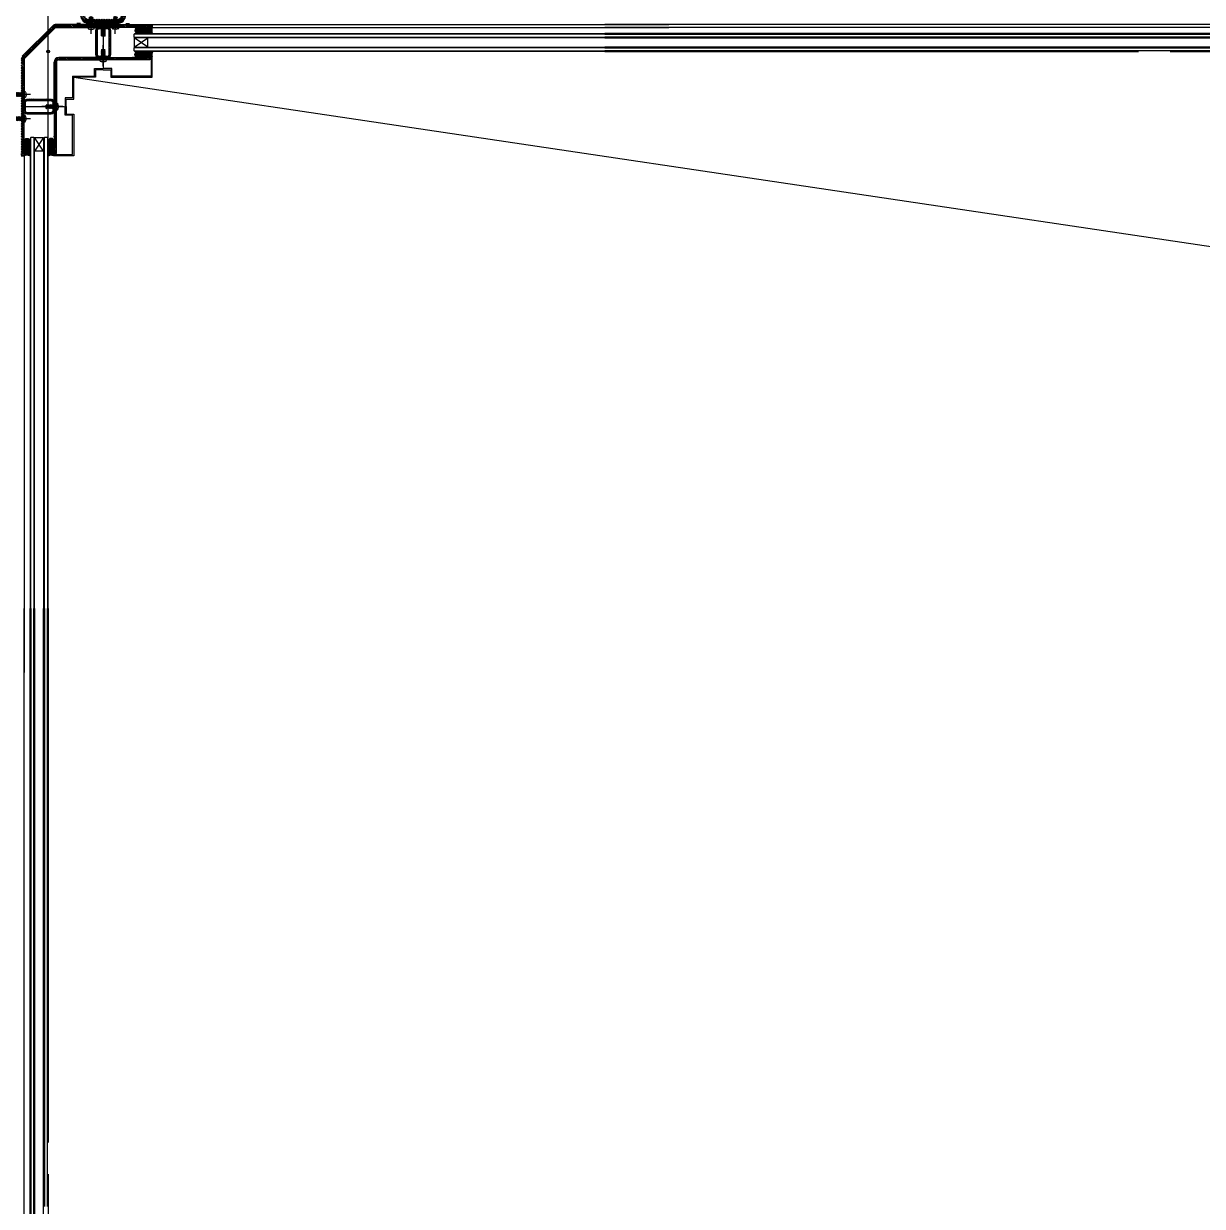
# Model space of a CAD drawing. Extents: x -163002 to 22103, y -103500 to 51643.
# Drawn here: x -131270 to -129707, y 33008 to 34575 of the extents above; entities that cross this region are included whole.
import ezdxf

# ---------------------------------------------------------------- set-up
doc = ezdxf.new("R2010")
doc.units = 0
doc.header["$LTSCALE"] = 1000
doc.header["$MEASUREMENT"] = 0
doc.linetypes.add('s2113a$0$CENTER', pattern=[2, 1.25, -0.25, 0.25, -0.25])
doc.layers.get('0').update_dxf_attribs({"linetype": 'CONTINUOUS'})
for name, color, linetype in [('s2113a$0$2', 7, 'CONTINUOUS'), ('s2113a$0$5', 5, 's2113a$0$CENTER'), ('s2113a$0$glass-p', 1, 'CONTINUOUS'), ('s2113a$0$txt1', 4, 'CONTINUOUS')]:
    doc.layers.add(name, color=color, linetype=linetype)
pattern_1 = [(135, (-46969.732, 69792.0508), (-1.68379802, -1.68379802), []), (135, (-46969.732, 69793.1734), (-1.68379802, -1.68379802), [])]
pattern_2 = [(135, (-50792.686, 67977.8583), (-1.122532015, -1.122532015), []), (225, (-50792.686, 67977.8583), (1.122532015, -1.122532015), [])]
pattern_3 = [(135, (-164677.6526, -45907.1083), (1.122532015, 1.122532015), []), (45, (-164677.6526, -45907.1083), (1.122532015, -1.122532015), [])]

# ---------------------------------------------------------------- blocks, each defined once
blk = doc.blocks.new('s2113a$0$4.5')
at = {"layer": 's2113a$0$2'}
for p, q in [((-226399.3, -193295.2), (-226399.5, -193295.4)), ((-226399.5, -193295.4), (-226397.7, -193295.2)), ((-226398.9, -193295.9), (-226399.5, -193295.4)), ((-226399.5, -193296.4), (-226395, -193295.9)), ((-226398.9, -193295.9), (-226399.5, -193296.4)), ((-226398.9, -193296.9), (-226399.5, -193296.4)), ((-226399.5, -193297.4), (-226395, -193296.9)), ((-226398.9, -193296.9), (-226399.5, -193297.4)), ((-226399.3, -193295.2), (-226395.3, -193295.2)), ((-226398.9, -193295.9), (-226398.2, -193295.8)), ((-226398.9, -193296.9), (-226398.2, -193296.8)), ((-226396.2, -193295.6), (-226395.6, -193295.5)), ((-226396.2, -193296.6), (-226395.6, -193296.5)), ((-226395.6, -193295.5), (-226395.3, -193295.2)), ((-226395.6, -193295.5), (-226395, -193295.9)), ((-226395.6, -193296.5), (-226395, -193295.9)), ((-226395.6, -193296.5), (-226395, -193296.9)), ((-226395.6, -193297.5), (-226395, -193296.9)), ((-226401.2, -193307.2), (-226401.2, -193307.7)), ((-226393.2, -193307.2), (-226401.2, -193307.2)), ((-226398.9, -193297.9), (-226399.5, -193297.4)), ((-226399.5, -193298.4), (-226395, -193297.9)), ((-226398.9, -193297.9), (-226399.5, -193298.4)), ((-226398.9, -193298.9), (-226399.5, -193298.4)), ((-226399.5, -193299.4), (-226395, -193298.9)), ((-226398.9, -193298.9), (-226399.5, -193299.4)), ((-226398.9, -193299.9), (-226399.5, -193299.4)), ((-226399.5, -193300.4), (-226395, -193299.9)), ((-226398.9, -193299.9), (-226399.5, -193300.4)), ((-226398.9, -193300.9), (-226399.5, -193300.4)), ((-226399.5, -193301.4), (-226395, -193300.9)), ((-226398.9, -193300.9), (-226399.5, -193301.4)), ((-226398.9, -193301.9), (-226399.5, -193301.4)), ((-226399.5, -193302.4), (-226395, -193301.9)), ((-226398.9, -193301.9), (-226399.5, -193302.4)), ((-226398.9, -193302.9), (-226399.5, -193302.4)), ((-226399.5, -193303.4), (-226395, -193302.9)), ((-226398.9, -193302.9), (-226399.5, -193303.4)), ((-226398.9, -193303.9), (-226399.5, -193303.4)), ((-226399.5, -193304.4), (-226395, -193303.9)), ((-226398.9, -193303.9), (-226399.5, -193304.4)), ((-226398.9, -193304.9), (-226399.5, -193304.4)), ((-226399.5, -193305.4), (-226395, -193304.9)), ((-226398.9, -193304.9), (-226399.5, -193305.4)), ((-226398.9, -193305.9), (-226399.5, -193305.4)), ((-226399.5, -193306.4), (-226395, -193305.9)), ((-226398.9, -193305.9), (-226399.5, -193306.4)), ((-226398.9, -193306.9), (-226399.5, -193306.4)), ((-226398.9, -193306.9), (-226399.3, -193307.2)), ((-226398.9, -193297.9), (-226398.2, -193297.8)), ((-226398.9, -193298.9), (-226398.2, -193298.8)), ((-226398.9, -193299.9), (-226398.2, -193299.8)), ((-226398.9, -193300.9), (-226398.2, -193300.8)), ((-226398.9, -193301.9), (-226398.2, -193301.8)), ((-226398.9, -193302.9), (-226398.2, -193302.8)), ((-226398.9, -193303.9), (-226398.2, -193303.8)), ((-226398.9, -193304.9), (-226398.2, -193304.8)), ((-226398.9, -193305.9), (-226398.2, -193305.8)), ((-226398.9, -193306.9), (-226398.2, -193306.8)), ((-226397.8, -193309.2), (-226396.6, -193309.2)), ((-226397.8, -193309.2), (-226397.8, -193309.7)), ((-226397.7, -193307.2), (-226395, -193306.9)), ((-226396.6, -193309.2), (-226396.6, -193309.7)), ((-226396.2, -193297.6), (-226395.6, -193297.5)), ((-226396.2, -193298.6), (-226395.6, -193298.5)), ((-226396.2, -193299.6), (-226395.6, -193299.5)), ((-226396.2, -193300.6), (-226395.6, -193300.5)), ((-226396.2, -193301.6), (-226395.6, -193301.5)), ((-226396.2, -193302.6), (-226395.6, -193302.5)), ((-226396.2, -193303.6), (-226395.6, -193303.5)), ((-226396.2, -193304.6), (-226395.6, -193304.5)), ((-226396.2, -193305.6), (-226395.6, -193305.5)), ((-226396.2, -193306.6), (-226395.6, -193306.5)), ((-226395.6, -193297.5), (-226395, -193297.9)), ((-226395.6, -193298.5), (-226395, -193297.9)), ((-226395.6, -193298.5), (-226395, -193298.9)), ((-226395.6, -193299.5), (-226395, -193298.9)), ((-226395.6, -193299.5), (-226395, -193299.9)), ((-226395.6, -193300.5), (-226395, -193299.9)), ((-226395.6, -193300.5), (-226395, -193300.9)), ((-226395.6, -193301.5), (-226395, -193300.9)), ((-226395.6, -193301.5), (-226395, -193301.9)), ((-226395.6, -193302.5), (-226395, -193301.9)), ((-226395.6, -193302.5), (-226395, -193302.9)), ((-226395.6, -193303.5), (-226395, -193302.9)), ((-226395.6, -193303.5), (-226395, -193303.9)), ((-226395.6, -193304.5), (-226395, -193303.9)), ((-226395.6, -193304.5), (-226395, -193304.9)), ((-226395.6, -193305.5), (-226395, -193304.9)), ((-226395.6, -193305.5), (-226395, -193305.9)), ((-226395.6, -193306.5), (-226395, -193305.9)), ((-226395.6, -193306.5), (-226395, -193306.9)), ((-226395.3, -193307.2), (-226395, -193306.9)), ((-226393.2, -193307.2), (-226393.2, -193307.7))]:
    blk.add_line(p, q, dxfattribs=at)
for centre, radius, start, end in [((-226399.5, -193307.5), 1.76, 188.6412, 243.4927), ((-226397.2, -193302.6), 7.08, 244.5235, 265.1216), ((-226397.2, -193302.6), 7.08, 274.8444, 295.4426), ((-226395, -193307.5), 1.76, 296.4734, 351.3249)]:
    blk.add_arc(centre, radius, start, end, dxfattribs=at)
at = {"layer": 's2113a$0$5', "color": 2}
blk.add_line((-226397.2, -193314.7), (-226397.2, -193290), dxfattribs=at)
blk = doc.blocks.new('s2113a$0$M5P-12')
at = {"layer": 's2113a$0$2'}
for p, q in [((364.5, 386.3), (368, 386.3)), ((364.5, 385.8), (364.5, 386.3)), ((364.5, 385.8), (368, 385.8)), ((364.5, 385.8), (366.2, 384.5)), ((370.7, 384.5), (366.2, 384)), ((370.7, 384.5), (366.2, 384.5)), ((366.2, 384), (366.2, 384.5)), ((368.9, 384.3), (366.2, 384)), ((366.6, 383.5), (366.2, 384)), ((370.7, 383.5), (366.2, 383)), ((366.6, 383.5), (366.2, 383)), ((366.8, 382.5), (366.2, 383)), ((366.8, 382.5), (366.2, 382)), ((370.7, 382.5), (366.2, 382)), ((366.8, 381.5), (366.2, 382)), ((370.7, 381.5), (366.2, 381)), ((366.8, 381.5), (366.2, 381)), ((366.8, 380.5), (366.2, 381)), ((367.4, 383.6), (366.6, 383.5)), ((367.4, 383.6), (366.8, 383.5)), ((367.4, 382.6), (366.8, 382.5)), ((367.4, 381.6), (366.8, 381.5)), ((368, 385.4), (368.9, 385.4)), ((368.9, 386.3), (372.3, 386.3)), ((368.9, 385.8), (372.3, 385.8)), ((370.1, 383.9), (369.4, 383.8)), ((370.1, 383.9), (369.4, 383.8)), ((370.1, 382.9), (369.4, 382.8)), ((370.1, 381.9), (369.4, 381.8)), ((370.1, 380.9), (369.4, 380.8)), ((370.1, 383.9), (370.7, 384.5)), ((370.1, 383.9), (370.5, 384.3)), ((370.1, 383.9), (370.7, 383.5)), ((370.1, 382.9), (370.7, 383.5)), ((370.1, 382.9), (370.7, 382.5)), ((370.1, 381.9), (370.7, 382.5)), ((370.1, 381.9), (370.7, 381.5)), ((370.1, 380.9), (370.7, 381.5)), ((370.1, 380.9), (370.7, 380.5)), ((372.3, 385.8), (370.7, 384.5)), ((372.3, 385.8), (372.3, 386.3)), ((370.7, 380.5), (366.2, 380)), ((366.8, 380.5), (366.2, 380)), ((366.8, 379.5), (366.2, 380)), ((366.8, 379.5), (366.2, 379)), ((370.7, 379.5), (366.2, 379)), ((366.8, 378.5), (366.2, 379)), ((370.7, 378.5), (366.2, 378)), ((366.8, 378.5), (366.2, 378)), ((366.8, 377.5), (366.2, 378)), ((370.7, 377.5), (366.2, 377)), ((366.8, 377.5), (366.2, 377)), ((366.8, 376.5), (366.2, 377)), ((370.7, 376.5), (366.2, 376)), ((366.8, 376.5), (366.2, 376)), ((366.8, 375.5), (366.2, 376)), ((370.7, 375.5), (366.2, 375)), ((366.8, 375.5), (366.2, 375)), ((366.8, 374.5), (366.2, 375)), ((370.7, 374.5), (366.2, 374)), ((366.8, 374.5), (366.2, 374)), ((366.8, 373.5), (366.2, 374)), ((370.7, 373.5), (366.2, 373)), ((366.8, 373.5), (366.2, 373)), ((366.8, 372.5), (366.2, 373)), ((366.8, 372.5), (366.5, 372.3)), ((370.5, 372.3), (366.5, 372.3)), ((367.4, 380.6), (366.8, 380.5)), ((367.4, 379.6), (366.8, 379.5)), ((367.4, 378.6), (366.8, 378.5)), ((367.4, 377.6), (366.8, 377.5)), ((367.4, 376.6), (366.8, 376.5)), ((367.4, 375.6), (366.8, 375.5)), ((367.4, 374.6), (366.8, 374.5)), ((367.4, 373.6), (366.8, 373.5)), ((367.4, 372.6), (366.8, 372.5)), ((370.7, 372.5), (368.9, 372.3)), ((370.1, 379.9), (369.4, 379.8)), ((370.1, 378.9), (369.4, 378.8)), ((370.1, 377.9), (369.4, 377.8)), ((370.1, 376.9), (369.4, 376.8)), ((370.1, 375.9), (369.4, 375.8)), ((370.1, 374.9), (369.4, 374.8)), ((370.1, 373.9), (369.4, 373.8)), ((370.1, 372.9), (369.4, 372.8)), ((370.1, 379.9), (370.7, 380.5)), ((370.1, 379.9), (370.7, 379.5)), ((370.1, 378.9), (370.7, 379.5)), ((370.1, 378.9), (370.7, 378.5)), ((370.1, 377.9), (370.7, 378.5)), ((370.1, 377.9), (370.7, 377.5)), ((370.1, 376.9), (370.7, 377.5)), ((370.1, 376.9), (370.7, 376.5)), ((370.1, 375.9), (370.7, 376.5)), ((370.1, 375.9), (370.7, 375.5)), ((370.1, 374.9), (370.7, 375.5)), ((370.1, 374.9), (370.7, 374.5)), ((370.1, 373.9), (370.7, 374.5)), ((370.1, 373.9), (370.7, 373.5)), ((370.1, 372.9), (370.7, 373.5)), ((370.1, 372.9), (370.7, 372.5)), ((370.5, 372.3), (370.7, 372.5))]:
    blk.add_line(p, q, dxfattribs=at)
at = {"layer": 's2113a$0$5'}
for p, q in [((368, 385.4), (368, 386.3)), ((368.9, 385.4), (368.9, 386.3))]:
    blk.add_line(p, q, dxfattribs=at)
at = {"layer": 's2113a$0$5', "color": 2}
blk.add_line((368.4, 391.7), (368.4, 364.6), dxfattribs=at)
blk = doc.blocks.new('s2113a')
at = {"layer": 's2113a$0$glass-p'}
h = blk.add_hatch(dxfattribs=at)
h.set_pattern_fill('ANSI32', color=256, scale=0.25, angle=90, style=0)
h.set_pattern_definition([(135, (-50688.6815, 67657.2822), (-1.68379802, -1.68379802), []), (135, (-50688.6815, 67658.4048), (-1.68379802, -1.68379802), [])])
h.paths.add_polyline_path([(-131182.9, 34695.106, 0.41421356), (-131194.9, 34683.106), (-131194.9, 34587.106, 0.41421356), (-131182.9, 34575.106), (-131146.9, 34575.106, 0.41421356), (-131134.9, 34587.106), (-131134.9, 34683.106, 0.41421356), (-131146.9, 34695.106)])
h.paths.add_polyline_path([(-131182.9, 34581.106, -0.41421356), (-131188.9, 34587.106), (-131188.9, 34683.106, -0.41421356), (-131182.9, 34689.106), (-131146.9, 34689.106, -0.41421356), (-131140.9, 34683.106), (-131140.9, 34587.106, -0.41421356), (-131146.9, 34581.106)], flags=16)
h = blk.add_hatch(dxfattribs=at)
h.set_pattern_fill('ANSI32', color=256, scale=0.25, angle=90, style=0)
h.set_pattern_definition(pattern_1)
h.paths.add_polyline_path([(-131273.9, 34527.62), (-131273.9, 34465.106), (-131273.9, 34400.106), (-131269.9, 34400.106), (-131269.9, 34465.106), (-131269.9, 34528.449), (-131228.243, 34570.106), (-131164.9, 34570.106), (-131099.9, 34570.106), (-131099.9, 34574.106), (-131164.9, 34574.106), (-131227.415, 34574.106, 0.19891237), (-131231.657, 34572.348), (-131272.143, 34531.863, 0.19891237)])
h = blk.add_hatch(dxfattribs=at)
h.set_pattern_fill('ANSI31', color=256, scale=0.25, angle=90, style=0)
h.set_pattern_definition([(135, (-50792.6859, 67978.8583), (-0.5612660076, -0.5612660076), [])])
h.paths.add_polyline_path([(-131164.9, 34575.106), (-131164.9, 34574.106), (-131146.9, 34574.106), (-131146.9, 34575.106)])
h.paths.add_polyline_path([(-131182.9, 34575.106), (-131182.9, 34574.106), (-131164.9, 34574.106), (-131164.9, 34575.106)])
h = blk.add_hatch(dxfattribs=at)
h.set_pattern_fill('ANSI32', color=256, scale=0.25, angle=90, style=0)
h.set_pattern_definition([(135, (-50766.6829, 68148.415), (-1.68379802, -1.68379802), []), (135, (-50766.6829, 68149.5376), (-1.68379802, -1.68379802), [])])
h.paths.add_polyline_path([(-131174.9, 34534.106, 0.41421356), (-131170.9, 34530.106), (-131158.9, 34530.106, 0.41421356), (-131154.9, 34534.106), (-131154.9, 34566.106, 0.41421356), (-131158.9, 34570.106), (-131170.9, 34570.106, 0.41421356), (-131174.9, 34566.106)])
h.paths.add_polyline_path([(-131172.9, 34566.106, -0.41421356), (-131170.9, 34568.106), (-131158.9, 34568.106, -0.41421356), (-131156.9, 34566.106), (-131156.9, 34534.106, -0.41421356), (-131158.9, 34532.106), (-131170.9, 34532.106, -0.41421356), (-131172.9, 34534.106)], flags=16)
h = blk.add_hatch(dxfattribs=at)
h.set_pattern_fill('HONEY', color=256, scale=0.25, angle=180, style=0)
h.set_pattern_definition([(270, (-50792.6859, 1122.3531), (-0.6874075, -1.190625), [0.79375, -1.5875]), (150, (-50792.6859, 1122.3531), (-0.6874077464, 1.190624858), [0.79375, -1.5875]), (210, (-50792.6859, 1122.3531), (-1.3748152464, -1.42e-07), [-1.5875, 0.79375])])
edge = h.paths.add_edge_path()
edge.add_ellipse((-131117.943, 34566.106), major_axis=(4.957, 0), ratio=0.80691857, start_angle=0, end_angle=360, ccw=False)
h = blk.add_hatch(dxfattribs=at)
h.set_pattern_fill('ANSI37', color=256, scale=0.5, angle=180, style=0)
h.set_pattern_definition(pattern_2)
edge = h.paths.add_edge_path()
edge.add_arc((-131085.52, 34566.106), 14.926, 164.455131, 195.544869, ccw=False)
edge.add_line((-131099.9, 34570.106), (-131117.469, 34570.106))
edge.add_ellipse((-131117.943, 34566.106), major_axis=(4.957, 0), ratio=0.80691857, start_angle=-90, end_angle=90)
edge.add_line((-131117.469, 34562.106), (-131099.9, 34562.106))
h = blk.add_hatch(dxfattribs=at)
h.set_pattern_fill('HONEY', color=256, scale=0.25, angle=90, style=0)
h.set_pattern_definition([(90, (-50792.6859, 67977.85834), (-0.6874075, 1.190625), [0.79375, -1.5875]), (210, (-50792.6859, 67977.85834), (-0.6874077464, -1.190624858), [0.79375, -1.5875]), (150, (-50792.6859, 67977.85834), (-1.3748152464, 1.42e-07), [-1.5875, 0.79375])])
edge = h.paths.add_edge_path()
edge.add_ellipse((-131117.943, 34534.106), major_axis=(4.957, 0), ratio=0.80691857, start_angle=0, end_angle=360)
h = blk.add_hatch(dxfattribs=at)
h.set_pattern_fill('HONEY', color=256, scale=0.25, angle=180, style=0)
h.set_pattern_definition([(90, (-50792.6859, 67977.85833), (-0.6874075, 1.190625), [0.79375, -1.5875]), (210, (-50792.6859, 67977.85833), (-0.6874077464, -1.190624858), [0.79375, -1.5875]), (150, (-50792.6859, 67977.85833), (-1.3748152464, 1.423e-07), [-1.5875, 0.79375])])
edge = h.paths.add_edge_path()
edge.add_ellipse((-131117.943, 34534.106), major_axis=(4.957, 0), ratio=0.80691857, start_angle=0, end_angle=360)
h = blk.add_hatch(dxfattribs=at)
h.set_pattern_fill('ANSI37', color=256, scale=0.5, angle=90, style=0)
h.set_pattern_definition([(135, (-50792.686, 67977.8583), (-1.122532015, -1.122532015), []), (225, (-50792.686, 67977.8583), (1.122532015, -1.122532015), [])])
edge = h.paths.add_edge_path()
edge.add_ellipse((-131117.943, 34534.106), major_axis=(4.957, 0), ratio=0.80691857, start_angle=270, end_angle=450, ccw=False)
edge.add_line((-131117.943, 34530.106), (-131102.9, 34530.106))
edge.add_line((-131102.9, 34530.106), (-131101.4, 34530.106))
edge.add_line((-131101.4, 34530.106), (-131101.4, 34531.106))
edge.add_line((-131101.4, 34531.106), (-131099.9, 34531.106))
edge.add_arc((-131092.265, 34533.984), 8.16, 159.343567, 200.656433, ccw=False)
edge.add_line((-131099.9, 34536.863), (-131099.9, 34538.106))
edge.add_line((-131099.9, 34538.106), (-131117.943, 34538.106))
h.paths.add_polyline_path([(-131099.9, 34538.106), (-131099.9, 34536.863, -0.04226372), (-131099.307, 34538.106)])
h = blk.add_hatch(dxfattribs=at)
h.set_pattern_fill('ANSI37', color=256, scale=0.5, angle=180, style=0)
h.set_pattern_definition(pattern_2)
edge = h.paths.add_edge_path()
edge.add_ellipse((-131117.943, 34534.106), major_axis=(4.957, 0), ratio=0.80691857, start_angle=270, end_angle=450, ccw=False)
edge.add_line((-131117.943, 34530.106), (-131102.9, 34530.106))
edge.add_line((-131102.9, 34530.106), (-131101.4, 34530.106))
edge.add_line((-131101.4, 34530.106), (-131101.4, 34531.106))
edge.add_line((-131101.4, 34531.106), (-131099.9, 34531.106))
edge.add_arc((-131092.265, 34533.984), 8.16, 159.343567, 200.656433, ccw=False)
edge.add_line((-131099.9, 34536.863), (-131099.9, 34538.106))
edge.add_line((-131099.9, 34538.106), (-131117.943, 34538.106))
h.paths.add_polyline_path([(-131099.9, 34538.106), (-131099.9, 34536.863, -0.04226372), (-131099.307, 34538.106)])
h = blk.add_hatch(dxfattribs=at)
h.set_pattern_fill('ANSI32', color=256, scale=0.25, angle=90, style=0)
h.set_pattern_definition(pattern_1)
h.paths.add_polyline_path([(-131229.9, 34524.106), (-131229.9, 34465.106), (-131229.9, 34403.106), (-131226.9, 34403.106), (-131226.9, 34465.106), (-131226.9, 34524.106, -0.41421356), (-131223.9, 34527.106), (-131164.9, 34527.106), (-131102.9, 34527.106), (-131102.9, 34530.106), (-131164.9, 34530.106), (-131223.9, 34530.106, 0.41421356)])
h = blk.add_hatch(dxfattribs=at)
h.set_pattern_fill('ANSI32', color=256, scale=0.25, angle=90, style=0)
h.set_pattern_definition([(135, (-164848.2094, -45933.1114), (1.68379802, 1.68379802), []), (135, (-164849.332, -45933.1114), (1.68379802, 1.68379802), [])])
h.paths.add_polyline_path([(-131265.9, 34475.106, 0.41421356), (-131269.9, 34471.106), (-131269.9, 34459.106, 0.41421356), (-131265.9, 34455.106), (-131233.9, 34455.106, 0.41421356), (-131229.9, 34459.106), (-131229.9, 34471.106, 0.41421356), (-131233.9, 34475.106)])
h.paths.add_polyline_path([(-131233.9, 34473.106, -0.41421356), (-131231.9, 34471.106), (-131231.9, 34459.106, -0.41421356), (-131233.9, 34457.106), (-131265.9, 34457.106, -0.41421356), (-131267.9, 34459.106), (-131267.9, 34471.106, -0.41421356), (-131265.9, 34473.106)], flags=16)
h = blk.add_hatch(dxfattribs=at)
h.set_pattern_fill('HONEY', color=256, scale=0.25, angle=180, style=0)
h.set_pattern_definition([(360, (-97822.1474, -45907.10835), (1.190625, 0.6874075), [0.79375, -1.5875]), (120, (-97822.1474, -45907.10835), (-1.1906248577, 0.6874077464), [0.79375, -1.5875]), (60, (-97822.1474, -45907.10835), (1.423e-07, 1.3748152464), [-1.5875, 0.79375])])
edge = h.paths.add_edge_path()
edge.add_ellipse((-131265.9, 34418.149), major_axis=(0, -4.957), ratio=0.80691857, start_angle=0, end_angle=360)
h = blk.add_hatch(dxfattribs=at)
h.set_pattern_fill('HONEY', color=256, scale=0.25, angle=90, style=0)
h.set_pattern_definition([(180, (-164677.6526, -45907.10834), (-1.190625, 0.6874075), [0.79375, -1.5875]), (60, (-164677.6526, -45907.10834), (1.190624858, 0.6874077463), [0.79375, -1.5875]), (120, (-164677.6526, -45907.10834), (-1.42e-07, 1.3748152464), [-1.5875, 0.79375])])
edge = h.paths.add_edge_path()
edge.add_ellipse((-131233.9, 34418.149), major_axis=(0, -4.957), ratio=0.80691857, start_angle=0, end_angle=360, ccw=False)
h = blk.add_hatch(dxfattribs=at)
h.set_pattern_fill('HONEY', color=256, scale=0.25, angle=180, style=0)
h.set_pattern_definition([(180, (-164677.6526, -45907.10835), (-1.190625, 0.6874075), [0.79375, -1.5875]), (60, (-164677.6526, -45907.10835), (1.190624858, 0.6874077463), [0.79375, -1.5875]), (120, (-164677.6526, -45907.10835), (-1.42e-07, 1.3748152464), [-1.5875, 0.79375])])
edge = h.paths.add_edge_path()
edge.add_ellipse((-131233.9, 34418.149), major_axis=(0, -4.957), ratio=0.80691857, start_angle=0, end_angle=360, ccw=False)
h = blk.add_hatch(dxfattribs=at)
h.set_pattern_fill('ANSI37', color=256, scale=0.5, angle=180, style=0)
h.set_pattern_definition(pattern_3)
edge = h.paths.add_edge_path()
edge.add_arc((-131265.9, 34385.726), 14.926, 434.455131, 465.544869)
edge.add_line((-131269.9, 34400.106), (-131269.9, 34417.675))
edge.add_ellipse((-131265.9, 34418.149), major_axis=(0, -4.957), ratio=0.80691857, start_angle=270, end_angle=450, ccw=False)
edge.add_line((-131261.9, 34417.675), (-131261.9, 34400.106))
h = blk.add_hatch(dxfattribs=at)
h.set_pattern_fill('ANSI37', color=256, scale=0.5, angle=90, style=0)
h.set_pattern_definition([(135, (-164677.6526, -45907.1083), (1.122532015, 1.122532015), []), (45, (-164677.6526, -45907.1083), (1.122532015, -1.122532015), [])])
edge = h.paths.add_edge_path()
edge.add_ellipse((-131233.9, 34418.149), major_axis=(0, -4.957), ratio=0.80691857, start_angle=-90, end_angle=90)
edge.add_line((-131229.9, 34418.149), (-131229.9, 34403.106))
edge.add_line((-131229.9, 34403.106), (-131229.9, 34401.606))
edge.add_line((-131229.9, 34401.606), (-131230.9, 34401.606))
edge.add_line((-131230.9, 34401.606), (-131230.9, 34400.106))
edge.add_arc((-131233.779, 34392.47), 8.16, 429.343567, 470.656433)
edge.add_line((-131236.657, 34400.106), (-131237.9, 34400.106))
edge.add_line((-131237.9, 34400.106), (-131237.9, 34418.149))
h.paths.add_polyline_path([(-131237.9, 34400.106), (-131236.657, 34400.106, 0.04226372), (-131237.9, 34399.513)])
h = blk.add_hatch(dxfattribs=at)
h.set_pattern_fill('ANSI37', color=256, scale=0.5, angle=180, style=0)
h.set_pattern_definition(pattern_3)
edge = h.paths.add_edge_path()
edge.add_ellipse((-131233.9, 34418.149), major_axis=(0, -4.957), ratio=0.80691857, start_angle=-90, end_angle=90)
edge.add_line((-131229.9, 34418.149), (-131229.9, 34403.106))
edge.add_line((-131229.9, 34403.106), (-131229.9, 34401.606))
edge.add_line((-131229.9, 34401.606), (-131230.9, 34401.606))
edge.add_line((-131230.9, 34401.606), (-131230.9, 34400.106))
edge.add_arc((-131233.779, 34392.47), 8.16, 429.343567, 470.656433)
edge.add_line((-131236.657, 34400.106), (-131237.9, 34400.106))
edge.add_line((-131237.9, 34400.106), (-131237.9, 34418.149))
h.paths.add_polyline_path([(-131237.9, 34400.106), (-131236.657, 34400.106, 0.04226372), (-131237.9, 34399.513)])
for p, q in [((-131237.9, 34423.106), (-131237.9, 34605.914)), ((-131272.143, 34531.863), (-131231.657, 34572.348)), ((-131269.9, 34528.449), (-131228.243, 34570.106)), ((-131228.243, 34570.106), (-131164.9, 34570.106)), ((-131164.9, 34574.106), (-131227.415, 34574.106)), ((-131194.9, 34575.106), (-131199.9, 34575.106)), ((-131194.9, 34575.106), (-131199.9, 34575.106)), ((-131182.9, 34574.106), (-131182.9, 34575.106)), ((-131179.4, 34571.106), (-131178.4, 34571.106)), ((-131164.4, 34574.106), (-131165.4, 34574.106)), ((-131164.9, 34574.106), (-131099.9, 34574.106)), ((-131164.9, 34572.106), (-131164.9, 34516.781)), ((-131099.9, 34570.106), (-131164.9, 34570.106)), ((-131146.9, 34574.106), (-131146.9, 34575.106)), ((-131134.9, 34575.106), (-131129.9, 34575.106)), ((-131099.9, 34574.106), (-131099.9, 34570.106)), ((-131099.9, 34574.106), (-130414.903, 34574.106)), ((-131099.9, 34570.106), (-130414.903, 34570.106)), ((-129707.4, 34574.106), (-130499.897, 34574.106)), ((-129707.4, 34570.106), (-130499.897, 34570.106)), ((-128314.897, 34574.106), (-129707.4, 34574.106)), ((-128314.897, 34570.106), (-129707.4, 34570.106)), ((-130414.903, 34561.106), (-131123.9, 34561.106)), ((-131123.9, 34557.106), (-130414.903, 34557.106)), ((-129707.4, 34562.106), (-130499.897, 34562.106)), ((-130499.897, 34561.106), (-129707.4, 34561.106)), ((-129707.4, 34557.106), (-130499.897, 34557.106)), ((-130499.897, 34556.106), (-129707.4, 34556.106)), ((-129707.4, 34561.106), (-128290.897, 34561.106)), ((-128290.897, 34557.106), (-129707.4, 34557.106)), ((-130414.903, 34543.106), (-131123.9, 34543.106)), ((-131123.9, 34539.106), (-130414.903, 34539.106)), ((-129707.4, 34544.106), (-130499.897, 34544.106)), ((-130499.897, 34543.106), (-129707.4, 34543.106)), ((-129707.4, 34539.106), (-130499.897, 34539.106)), ((-130499.893, 34538.106), (-129791.9, 34538.106)), ((-129707.4, 34543.106), (-128290.897, 34543.106)), ((-128290.897, 34539.106), (-129707.4, 34539.106)), ((-131269.9, 34528.449), (-131269.9, 34465.106)), ((-131229.9, 34465.106), (-131229.9, 34524.106)), ((-131226.9, 34524.106), (-131226.9, 34465.106)), ((-131164.9, 34530.106), (-131223.9, 34530.106)), ((-131223.9, 34527.106), (-131164.9, 34527.106)), ((-131164.9, 34530.106), (-131102.9, 34530.106)), ((-131102.9, 34527.106), (-131164.9, 34527.106)), ((-131124.9, 34530.106), (-131125.9, 34530.106)), ((-131125.9, 34530.106), (-131124.9, 34530.106)), ((-131124.9, 34530.106), (-131125.9, 34530.106)), ((-131102.9, 34530.106), (-131102.9, 34527.106)), ((-131101.4, 34531.106), (-131101.4, 34505.606)), ((-131101.4, 34531.106), (-131099.9, 34531.106)), ((-131099.9, 34504.106), (-131099.9, 34531.106)), ((-131205.4, 34505.606), (-131205.4, 34476.606)), ((-131205.4, 34505.606), (-131176.4, 34505.606)), ((-131203.9, 34475.106), (-131203.9, 34504.106)), ((-131174.9, 34504.106), (-131203.9, 34504.106)), ((-131176.4, 34505.606), (-131176.4, 34515.606)), ((-131176.4, 34515.606), (-131164.9, 34515.606)), ((-131164.9, 34514.106), (-131174.9, 34514.106)), ((-131174.9, 34514.106), (-131174.9, 34504.106)), ((-131153.4, 34515.606), (-131164.9, 34515.606)), ((-131164.9, 34514.106), (-131154.9, 34514.106)), ((-131154.9, 34514.106), (-131154.9, 34504.106)), ((-131154.9, 34504.106), (-131099.9, 34504.106)), ((-131153.4, 34505.606), (-131153.4, 34515.606)), ((-131101.4, 34505.606), (-131153.4, 34505.606)), ((-131205.4, 34476.606), (-131215.4, 34476.606)), ((-131215.4, 34476.606), (-131215.4, 34465.106)), ((-131213.9, 34465.106), (-131213.9, 34475.106)), ((-131213.9, 34475.106), (-131203.9, 34475.106)), ((-131271.9, 34465.106), (-131216.576, 34465.106)), ((-131269.9, 34400.106), (-131269.9, 34465.106)), ((-131229.9, 34465.106), (-131229.9, 34403.106)), ((-131226.9, 34403.106), (-131226.9, 34465.106)), ((-131215.4, 34453.606), (-131215.4, 34465.106)), ((-131213.9, 34465.106), (-131213.9, 34455.106)), ((-131213.9, 34455.106), (-131203.9, 34455.106)), ((-131203.9, 34455.106), (-131203.9, 34400.106)), ((-131205.4, 34453.606), (-131215.4, 34453.606)), ((-131205.4, 34401.606), (-131205.4, 34453.606)), ((-131260.9, 33715.109), (-131260.9, 34424.106)), ((-131256.9, 34424.106), (-131256.9, 33715.109)), ((-131242.9, 34424.106), (-131243.9, 34423.106)), ((-131243.9, 34423.106), (-131243.9, 33715.109)), ((-131242.9, 33715.109), (-131242.9, 34424.106)), ((-131238.9, 34424.106), (-131242.9, 34424.106)), ((-131238.9, 34424.106), (-131238.9, 33715.109)), ((-131237.9, 34423.106), (-131238.9, 34424.106)), ((-131237.9, 33715.109), (-131237.9, 34423.106)), ((-131229.9, 34425.106), (-131229.9, 34426.106)), ((-131229.9, 34426.106), (-131229.9, 34425.106)), ((-131229.9, 34425.106), (-131229.9, 34426.106)), ((-131273.9, 34400.106), (-131269.9, 34400.106)), ((-131269.9, 34400.106), (-131269.9, 33715.109)), ((-131230.9, 34401.606), (-131205.4, 34401.606)), ((-131230.9, 34401.606), (-131230.9, 34400.106)), ((-131203.9, 34400.106), (-131230.9, 34400.106)), ((-131229.9, 34403.106), (-131226.9, 34403.106)), ((-131269.9, 33007.606), (-131269.9, 33800.102)), ((-131261.9, 33007.606), (-131261.9, 33800.102)), ((-131260.9, 33800.102), (-131260.9, 33007.606)), ((-131256.9, 33007.606), (-131256.9, 33800.102)), ((-131255.9, 33800.102), (-131255.9, 33007.606)), ((-131243.9, 33007.606), (-131243.9, 33800.102)), ((-131242.9, 33800.102), (-131242.9, 33007.606)), ((-131238.9, 33007.606), (-131238.9, 33800.102)), ((-131237.9, 33800.099), (-131237.9, 33092.106)), ((-131269.9, 31615.102), (-131269.9, 33007.606)), ((-131260.9, 33007.606), (-131260.9, 31591.102)), ((-131256.9, 31591.102), (-131256.9, 33007.606))]:
    blk.add_line(p, q, dxfattribs=at)
for points in [[(-131134.9, 34683.106, 0.41421356), (-131146.9, 34695.106), (-131182.9, 34695.106, 0.41421356), (-131194.9, 34683.106), (-131194.9, 34587.106, 0.41421356), (-131182.9, 34575.106), (-131146.9, 34575.106, 0.41421356), (-131134.9, 34587.106)], [(-131158.9, 34530.106, 0.41421356), (-131154.9, 34534.106), (-131154.9, 34566.106, 0.41421356), (-131158.9, 34570.106), (-131170.9, 34570.106, 0.41421356), (-131174.9, 34566.106), (-131174.9, 34534.106, 0.41421356), (-131170.9, 34530.106)], [(-131158.9, 34532.106, 0.41421356), (-131156.9, 34534.106), (-131156.9, 34566.106, 0.41421356), (-131158.9, 34568.106), (-131170.9, 34568.106, 0.41421356), (-131172.9, 34566.106), (-131172.9, 34534.106, 0.41421356), (-131170.9, 34532.106)], [(-131229.9, 34459.106, -0.41421356), (-131233.9, 34455.106), (-131265.9, 34455.106, -0.41421356), (-131269.9, 34459.106), (-131269.9, 34471.106, -0.41421356), (-131265.9, 34475.106), (-131233.9, 34475.106, -0.41421356), (-131229.9, 34471.106)], [(-131231.9, 34459.106, -0.41421356), (-131233.9, 34457.106), (-131265.9, 34457.106, -0.41421356), (-131267.9, 34459.106), (-131267.9, 34471.106, -0.41421356), (-131265.9, 34473.106), (-131233.9, 34473.106, -0.41421356), (-131231.9, 34471.106)]]:
    blk.add_lwpolyline(points, format="xyb", close=True, dxfattribs=at)
for points in [[(-130414.903, 34556.106), (-131122.9, 34556.106), (-131123.9, 34557.106), (-131123.9, 34561.106), (-131122.9, 34562.106), (-130414.903, 34562.106)], [(-131105.9, 34544.106), (-131123.9, 34556.106), (-131123.9, 34544.106), (-131105.9, 34556.106)], [(-129707.4, 34556.106), (-128291.897, 34556.106), (-128290.897, 34557.106), (-128290.897, 34561.106), (-128291.897, 34562.106), (-129707.4, 34562.106)], [(-130414.903, 34538.106), (-131122.9, 34538.106), (-131123.9, 34539.106), (-131123.9, 34543.106), (-131122.9, 34544.106), (-130414.903, 34544.106)], [(-129749.895, 34538.106), (-128291.897, 34538.106), (-128290.897, 34539.106), (-128290.897, 34543.106), (-128291.897, 34544.106), (-129707.4, 34544.106)], [(-131255.9, 33715.109), (-131255.9, 34423.106), (-131256.9, 34424.106), (-131260.9, 34424.106), (-131261.9, 34423.106), (-131261.9, 33715.109)], [(-131243.9, 34406.106), (-131255.9, 34424.106), (-131243.9, 34424.106), (-131255.9, 34406.106)], [(-131237.9, 33050.101), (-131237.9, 31592.102), (-131238.9, 31591.102), (-131242.9, 31591.102), (-131243.9, 31592.102), (-131243.9, 33007.606)], [(-131255.9, 33007.606), (-131255.9, 31592.102), (-131256.9, 31591.102), (-131260.9, 31591.102), (-131261.9, 31592.102), (-131261.9, 33007.606)]]:
    blk.add_lwpolyline(points, dxfattribs=at)
for points in [[(-131123.9, 34556.106), (-131123.9, 34544.106), (-131105.9, 34544.106), (-131105.9, 34556.106)], [(-131255.9, 34424.106), (-131243.9, 34424.106), (-131243.9, 34406.106), (-131255.9, 34406.106)]]:
    blk.add_lwpolyline(points, close=True, dxfattribs=at)
blk.add_circle((-131237.9, 34538.106), 1.713, dxfattribs=at)
for centre, radius, start, end in [((-131227.415, 34568.106), 6, 90, 135), ((-131085.52, 34566.106), 14.926, 164.455131, 195.544869), ((-131092.265, 34533.984), 8.16, 149.663196, 200.656433), ((-131092.265, 34533.984), 8.16, 149.663196, 200.656433), ((-131223.9, 34524.106), 6, 90, 180), ((-131223.9, 34524.106), 3, 90, 180), ((-131265.9, 34385.726), 14.926, 74.455131, 105.544869), ((-131233.779, 34392.47), 8.16, 69.343567, 120.336804), ((-131233.779, 34392.47), 8.16, 69.343567, 120.336804)]:
    blk.add_arc(centre, radius, start, end, dxfattribs=at)
at = {"layer": 's2113a$0$glass-p', "extrusion": (0, 0, -1)}
for centre, major_axis in [((-131117.943, 34566.106), (4.957, 0)), ((-131233.9, 34418.149), (0, -4.957)), ((-131233.9, 34418.149), (0, -4.957))]:
    blk.add_ellipse(centre, major_axis=major_axis, ratio=0.80691857, dxfattribs=at)
at = {"layer": 's2113a$0$glass-p'}
for centre, major_axis in [((-131117.943, 34534.106), (4.957, 0)), ((-131117.943, 34534.106), (4.957, 0)), ((-131265.9, 34418.149), (0, -4.957))]:
    blk.add_ellipse(centre, major_axis=major_axis, ratio=0.80691857, dxfattribs=at)
at = {"layer": 's2113a$0$txt1', "color": 1}
blk.add_line((-131203.9, 34504.106), (-104649.9, 30550.1), dxfattribs=at)
at = {"layer": 's2113a$0$glass-p'}
for name, p, xscale, yscale, zscale in [('s2113a$0$4.5', (123516.004, 252040.736), 1.125000049243681, 1.125000049243681, 1.125000049243681), ('s2113a$0$M5P-12', (-131574.279, 34144.906), 1.111111111124046, 1.111111111124046, 1.111111111124046), ('s2113a$0$4.5', (-385845.804, 252040.735), -1.125000049243681, 1.125000049258233, 1.125000049255118), ('s2113a$0$4.5', (-385861.804, 251997.735), -1.125000049243681, 1.125000049258233, 1.125000049255118)]:
    blk.add_blockref(name, p, dxfattribs=dict(at, xscale=xscale, yscale=yscale, zscale=zscale))
at = {"layer": 's2113a$0$glass-p', "yscale": 1.125000049258233}
for p, xscale, zscale, rotation in [((-348740.53, -220215.798), -1.125000049258233, 1.125000049255118, 89.99999999703549), ((-348697.529, 289162.009), 1.125000049258233, 1.125000049258233, 90), ((-348740.529, 289146.009), 1.125000049258233, 1.125000049258233, 89.99999999703552)]:
    blk.add_blockref('s2113a$0$4.5', p, dxfattribs=dict(at, xscale=xscale, zscale=zscale, rotation=rotation))

msp = doc.modelspace()

# ---------------------------------------------------------------- block references
msp.add_blockref('s2113a', (0, 0))

doc.saveas('drawing.dxf')
